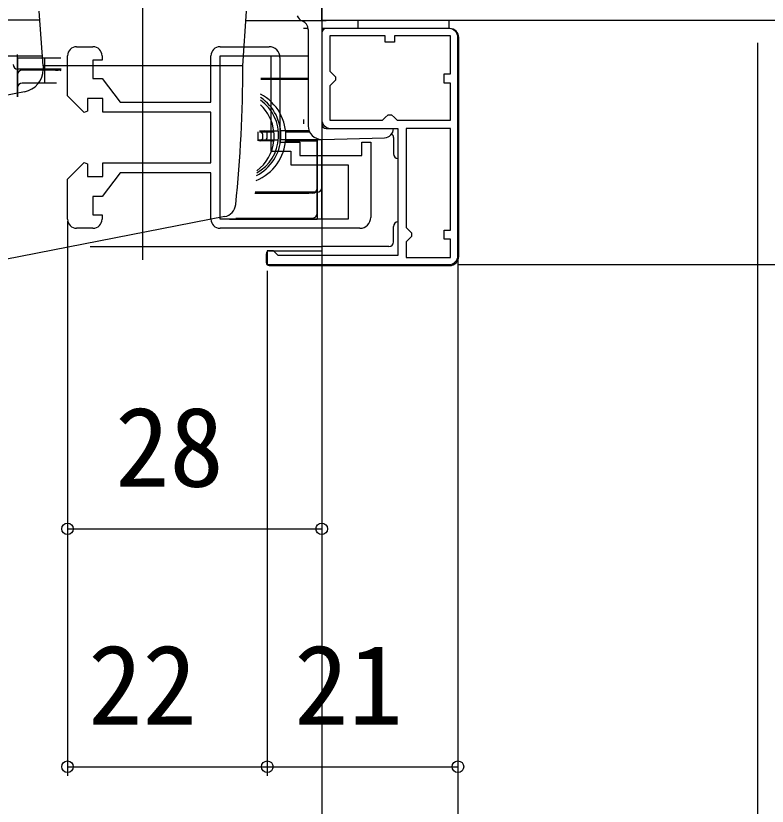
# Model space of a CAD drawing. Units: millimetres, scale not verified. Extents: x -525 to 525, y -783 to 779.
# Drawn here: x 122.3 to 205.1, y -650.3 to -563.2 of the extents above; entities that cross this region are included whole.
import ezdxf
from ezdxf.enums import TextEntityAlignment as Align

# ---------------------------------------------------------------- set-up
doc = ezdxf.new("R2010")
doc.units = ezdxf.units.MM
doc.header["$LTSCALE"] = 4
for name, color, linetype in [('0-2_YKK_11', 7, 'Continuous'), ('0-3_YKK_11E', 7, 'Continuous'), ('0-4_YKK_12', 2, 'Continuous'), ('0-5_YKK_13', 4, 'Continuous'), ('0-7_YKK_D', 6, 'Continuous')]:
    doc.layers.add(name, color=color, linetype=linetype)
doc.styles.add('ＭＳ ゴシック', font='')
doc.styles.get('ＭＳ ゴシック').set_extended_font_data('MS Gothic')

msp = doc.modelspace()

# ---------------------------------------------------------------- linework, layer by layer
at = {"layer": '0-2_YKK_11'}
msp.add_line((170.999, -589.602), (170.999, -565.602), dxfattribs=at)
for points in [[(220, -563.702), (156, -563.702), (156, -561.902), (158, -561.902), (158, -553.702), (161.3, -553.702)], [(169.999, -564.602), (155.999, -564.602), (155.999, -574.602)], [(156.999, -575.602), (164.399, -575.602), (164.399, -589.602), (151.199, -589.602), (150.999, -589.402), (150.699, -589.102), (149.999, -589.102), (149.999, -590.602), (169.999, -590.602)]]:
    msp.add_lwpolyline(points, dxfattribs=at)
for points in [[(164.299, -574.702), (170.199, -574.702), (170.199, -570.602), (169.499, -570.602), (169.499, -569.602), (170.199, -569.602), (170.199, -565.402), (163.999, -565.402), (163.999, -566.102), (162.999, -566.102), (162.999, -565.402), (156.899, -565.402), (156.899, -569.302), (157.199, -569.602), (157.499, -569.902), (157.499, -570.302), (157.199, -570.602), (156.899, -570.902), (156.899, -574.702), (162.699, -574.702), (162.999, -574.402), (163.299, -574.102), (163.699, -574.102), (163.999, -574.402)], [(165.299, -575.602), (165.299, -586.502), (165.599, -586.802), (165.899, -587.102), (165.899, -587.502), (165.599, -587.802), (165.299, -588.102), (165.299, -589.802), (170.199, -589.802), (170.199, -587.802), (169.499, -587.802), (169.499, -586.802), (170.199, -586.802), (170.199, -575.602)]]:
    msp.add_lwpolyline(points, close=True, dxfattribs=at)
for centre, start, end in [((169.999, -565.602), 0.00001, 89.99999), ((156.999, -574.602), 180.00001, 269.99999), ((169.999, -589.602), 270.00001, 359.99999)]:
    msp.add_arc(centre, 1, start, end, dxfattribs=at)
at = {"layer": '0-3_YKK_11E'}
for p, q in [((128.999, -566.602), (130.799, -566.602)), ((144.799, -566.602), (150.199, -566.602)), ((130.799, -586.602), (128.999, -586.602)), ((160.199, -586.602), (144.799, -586.602))]:
    msp.add_line(p, q, dxfattribs=at)
for points in [[(127.999, -585.602), (127.999, -581.177), (129.829, -579.348), (130.199, -579.501), (130.199, -580.902), (131.899, -580.902), (131.899, -579.402), (143.799, -579.402), (143.799, -573.802), (131.899, -573.802), (131.899, -572.302), (130.199, -572.302), (130.199, -573.702), (129.829, -573.856), (127.999, -572.026), (127.999, -567.602)], [(131.799, -567.602), (131.799, -568.102), (130.799, -568.102), (130.799, -570.102), (131.799, -570.102), (133.799, -572.702), (143.799, -572.702), (143.799, -567.602)], [(151.399, -567.802), (151.399, -577.102), (153.599, -577.102), (153.599, -578.602), (160.399, -578.602), (160.399, -577.102), (161.399, -577.102), (161.399, -585.402)], [(143.799, -585.602), (143.799, -580.502), (133.799, -580.502), (131.799, -583.102), (130.799, -583.102), (130.799, -585.102), (131.799, -585.102), (131.799, -585.602)]]:
    msp.add_lwpolyline(points, dxfattribs=at)
msp.add_lwpolyline([(144.799, -585.602), (144.799, -567.602), (150.399, -567.602), (150.399, -578.102), (152.599, -578.102), (152.599, -579.602), (158.899, -579.602), (158.899, -585.602)], close=True, dxfattribs=at)
for centre, radius, start, end in [((128.999, -567.602), 1, 90.00001, 179.99999), ((130.799, -567.602), 1, 0.00001, 89.99999), ((144.799, -567.602), 1, 90.00001, 179.99999), ((150.199, -567.802), 1.2, 0.00001, 89.99999), ((128.999, -585.602), 1, 180.00001, 269.99999), ((130.799, -585.602), 1, 270.00001, 359.99999), ((144.799, -585.602), 1, 180.00001, 269.99999), ((160.199, -585.402), 1.2, 270.00001, 359.99999)]:
    msp.add_arc(centre, radius, start, end, dxfattribs=at)
at = {"layer": '0-4_YKK_12'}
for p, q in [((136.306, -579.077), (136.306, -456.253)), ((124.956, -563.694), (0.502, -563.699)), ((147.656, -563.698), (156.5, -563.702)), ((154.499, -564.602), (153.999, -564.602)), ((0.501, -567.602), (125.228, -567.602)), ((149.382, -567.602), (154.499, -567.602)), ((153.999, -574.602), (153.999, -575.102)), ((145.85, -585.602), (155.503, -585.602)), ((155.999, -586.735), (155.999, -589.102)), ((130.494, -588.602), (155.999, -588.602))]:
    msp.add_line(p, q, dxfattribs=at)
at = {"layer": '0-5_YKK_13'}
for p, q in [((136.306, -590.076), (136.306, -534.702)), ((155.999, -561.167), (155.999, -575.102)), ((147.306, -568.702), (147.725, -562.702)), ((154.499, -564.702), (154.499, -575.308)), ((170.099, -564.602), (156.499, -564.602)), ((170.099, -564.602), (156.499, -564.602)), ((155.999, -565.102), (155.999, -574.602)), ((155.999, -565.102), (155.999, -574.602)), ((171.099, -589.702), (171.099, -565.602)), ((171.099, -589.702), (171.099, -565.602)), ((122.499, -572.12), (122.499, -567.468)), ((122.499, -567.87), (122.499, -572.12)), ((127.247, -567.87), (122.499, -567.87)), ((125.499, -570.62), (125.499, -567.87)), ((127.305, -569.068), (122.503, -569.068)), ((126.666, -569.168), (123.003, -569.168)), ((125.306, -568.702), (125.306, -569.104)), ((147.306, -568.702), (125.306, -568.702)), ((126.666, -569.168), (126.987, -569.168)), ((127.003, -569.168), (126.987, -569.168)), ((127.304, -569.168), (127.003, -569.168)), ((122.503, -572.119), (122.503, -569.668)), ((154.499, -570.12), (149.299, -570.12)), ((126.794, -570.62), (122.999, -570.62)), ((154.499, -570.218), (149.297, -570.218)), ((155.999, -570.62), (155.999, -574.969)), ((149.003, -576.968), (149.003, -575.968)), ((149.129, -575.968), (150.726, -575.968)), ((149.129, -575.968), (150.424, -575.968)), ((149.134, -575.87), (151.223, -575.87)), ((149.503, -576.668), (149.503, -576.268)), ((149.503, -576.668), (149.503, -576.268)), ((149.999, -576.57), (149.999, -576.17)), ((154.67, -575.87), (151.474, -575.87)), ((152.029, -575.968), (154.652, -575.968)), ((156.499, -575.602), (163.899, -575.602)), ((163.899, -575.628), (163.899, -575.602)), ((150.726, -576.968), (149.077, -576.968)), ((149.083, -576.87), (151.223, -576.87)), ((155.999, -576.87), (151.474, -576.87)), ((152.029, -576.968), (155.503, -576.968)), ((155.503, -576.723), (155.503, -585.602)), ((155.999, -585.468), (155.999, -576.808)), ((156.039, -576.808), (162.926, -576.627)), ((163.899, -576.602), (163.899, -578.402)), ((163.899, -576.602), (163.899, -578.402)), ((148.648, -582.718), (154.589, -582.718)), ((155.499, -582.62), (148.658, -582.62)), ((155.003, -582.718), (154.589, -582.718)), ((145.32, -585.315), (121.114, -590.044)), ((146.533, -585.468), (155.003, -585.468)), ((155.999, -586.602), (155.999, -589.102)), ((155.999, -586.602), (155.999, -589.102)), ((163.899, -588.102), (163.899, -586.402)), ((163.899, -588.102), (163.899, -586.402)), ((150.199, -589.102), (155.999, -589.102)), ((150.199, -589.102), (155.999, -589.102)), ((163.399, -588.602), (155.999, -588.602)), ((163.399, -588.602), (155.999, -588.602)), ((149.899, -590.402), (149.899, -589.402)), ((149.899, -590.402), (149.899, -589.402)), ((150.199, -590.702), (170.099, -590.702)), ((150.199, -590.702), (170.099, -590.702))]:
    msp.add_line(p, q, dxfattribs=at)
for points in [[(147.306, -568.702), (125.306, -568.702), (124.886, -562.702)], [(150.424, -576.968), (150.54, -576.968), (150.591, -576.968), (150.637, -576.968), (150.675, -576.968), (150.703, -576.968), (150.719, -576.968), (150.726, -576.968)], [(155.503, -584.968), (155.503, -583.218), (155.503, -582.218), (155.503, -576.723)]]:
    msp.add_lwpolyline(points, dxfattribs=at)
msp.add_lwpolyline([(159.999, -564.602), (159.999, -563.682), (169.999, -563.682), (169.999, -564.602)], close=True, dxfattribs=at)
msp.add_lwpolyline([(159.999, -564.602), (159.999, -563.682), (169.999, -563.682), (169.999, -564.602)], close=True, dxfattribs=at)
for centre, radius, start, end in [((154.224, -562.838), 1, 201.12667, 248.75687), ((153.499, -564.702), 1, 0, 68.75687), ((156.499, -565.102), 0.5, 90, 180), ((156.499, -565.102), 0.5, 90, 180), ((170.099, -565.602), 1, 0, 90), ((170.099, -565.602), 1, 0, 90), ((122.503, -568.568), 0.5, 180, 270), ((123.003, -569.668), 0.5, 90, 180), ((122.806, -569.104), 2.5, 280.59956, 0), ((127.003, -569.668), 0.5, 53.57083, 90), ((-2.694, -568.702), 150, 354.14801, 0), ((122.999, -571.12), 0.5, 90, 180), ((141.66, -669.855), 100, 100.59956, 111.12437), ((146.803, -576.468), 5.25, 292.02962, 61.94204), ((146.499, -576.37), 5, 297.61118, 56.4244), ((146.499, -576.37), 4.75, 299.52932, 54.50626), ((146.003, -576.468), 4.75, 6.04233, 46.98039), ((155.999, -575.308), 1.5, 180, 270), ((156.499, -575.102), 0.5, 180, 270), ((149.203, -576.268), 0.3, 0, 90), ((149.203, -576.268), 0.3, 0, 90), ((149.699, -576.17), 0.3, 0, 90), ((146.003, -576.468), 4.75, 353.95767, 6.04233), ((162.899, -575.628), 1, 271.5, 0), ((163.399, -576.602), 0.5, 0, 51.37693), ((163.399, -576.602), 0.5, 0, 51.37693), ((146.003, -576.468), 4.75, 306.95846, 353.95767), ((149.203, -576.668), 0.3, 270, 0), ((149.203, -576.668), 0.3, 270, 360), ((149.699, -576.57), 0.3, 270, 0), ((155.999, -575.308), 1.5, 270, 271.5), ((164.399, -578.402), 0.5, 180, 270), ((164.399, -578.402), 0.5, 180, 270), ((155.003, -582.218), 0.5, 270, 0), ((155.499, -582.12), 0.5, 270, 0), ((145.032, -583.843), 1.5, 281.05459, 354.14801), ((155.003, -584.968), 0.5, 270, 0), ((164.399, -586.402), 0.5, 90, 180), ((164.399, -586.402), 0.5, 90, 180), ((163.399, -588.102), 0.5, 270, 0), ((163.399, -588.102), 0.5, 270, 0), ((150.199, -589.402), 0.3, 90, 180), ((150.199, -589.402), 0.3, 90, 180), ((170.099, -589.702), 1, 270, 0), ((170.099, -589.702), 1, 270, 0), ((150.199, -590.402), 0.3, 180, 270), ((150.199, -590.402), 0.3, 180, 270)]:
    msp.add_arc(centre, radius, start, end, dxfattribs=at)
at = {"layer": '0-7_YKK_D'}
for p, q in [((155.999, -563.802), (155.999, -620.706)), ((155.999, -564.202), (155.999, -723.702)), ((155.999, -564.202), (155.999, -703.702)), ((155.999, -564.202), (155.999, -723.702)), ((204, -566.165), (204, -743.702)), ((204, -567.165), (204, -743.702)), ((204, -582.702), (204, -723.702)), ((127.999, -585.828), (127.999, -646.903)), ((127.999, -585.828), (127.999, -620.706)), ((170.999, -589.703), (170.999, -683.702)), ((170.999, -589.703), (170.999, -683.702)), ((170.999, -590.602), (273, -590.602)), ((170.999, -590.602), (170.999, -646.903)), ((149.999, -591.302), (149.999, -646.903)), ((149.999, -591.302), (149.999, -646.903)), ((127.999, -619.706), (155.999, -619.706)), ((127.999, -645.903), (149.999, -645.903)), ((149.999, -645.903), (170.999, -645.903))]:
    msp.add_line(p, q, dxfattribs=at)
for centre in [(127.999, -619.706), (155.999, -619.706), (127.999, -645.903), (149.999, -645.903), (149.999, -645.903), (170.999, -645.903)]:
    msp.add_circle(centre, 0.637, dxfattribs=at)

# ---------------------------------------------------------------- texts
at = {"layer": '0-7_YKK_D', "style": 'ＭＳ ゴシック'}
for s, p in [('28', (133.238, -617.706)), ('22', (130.272, -643.903)), ('21', (152.965, -643.903))]:
    msp.add_text(s, height=8.798, dxfattribs=at).set_placement(p, align=Align.BOTTOM_LEFT)

doc.saveas('drawing.dxf')
